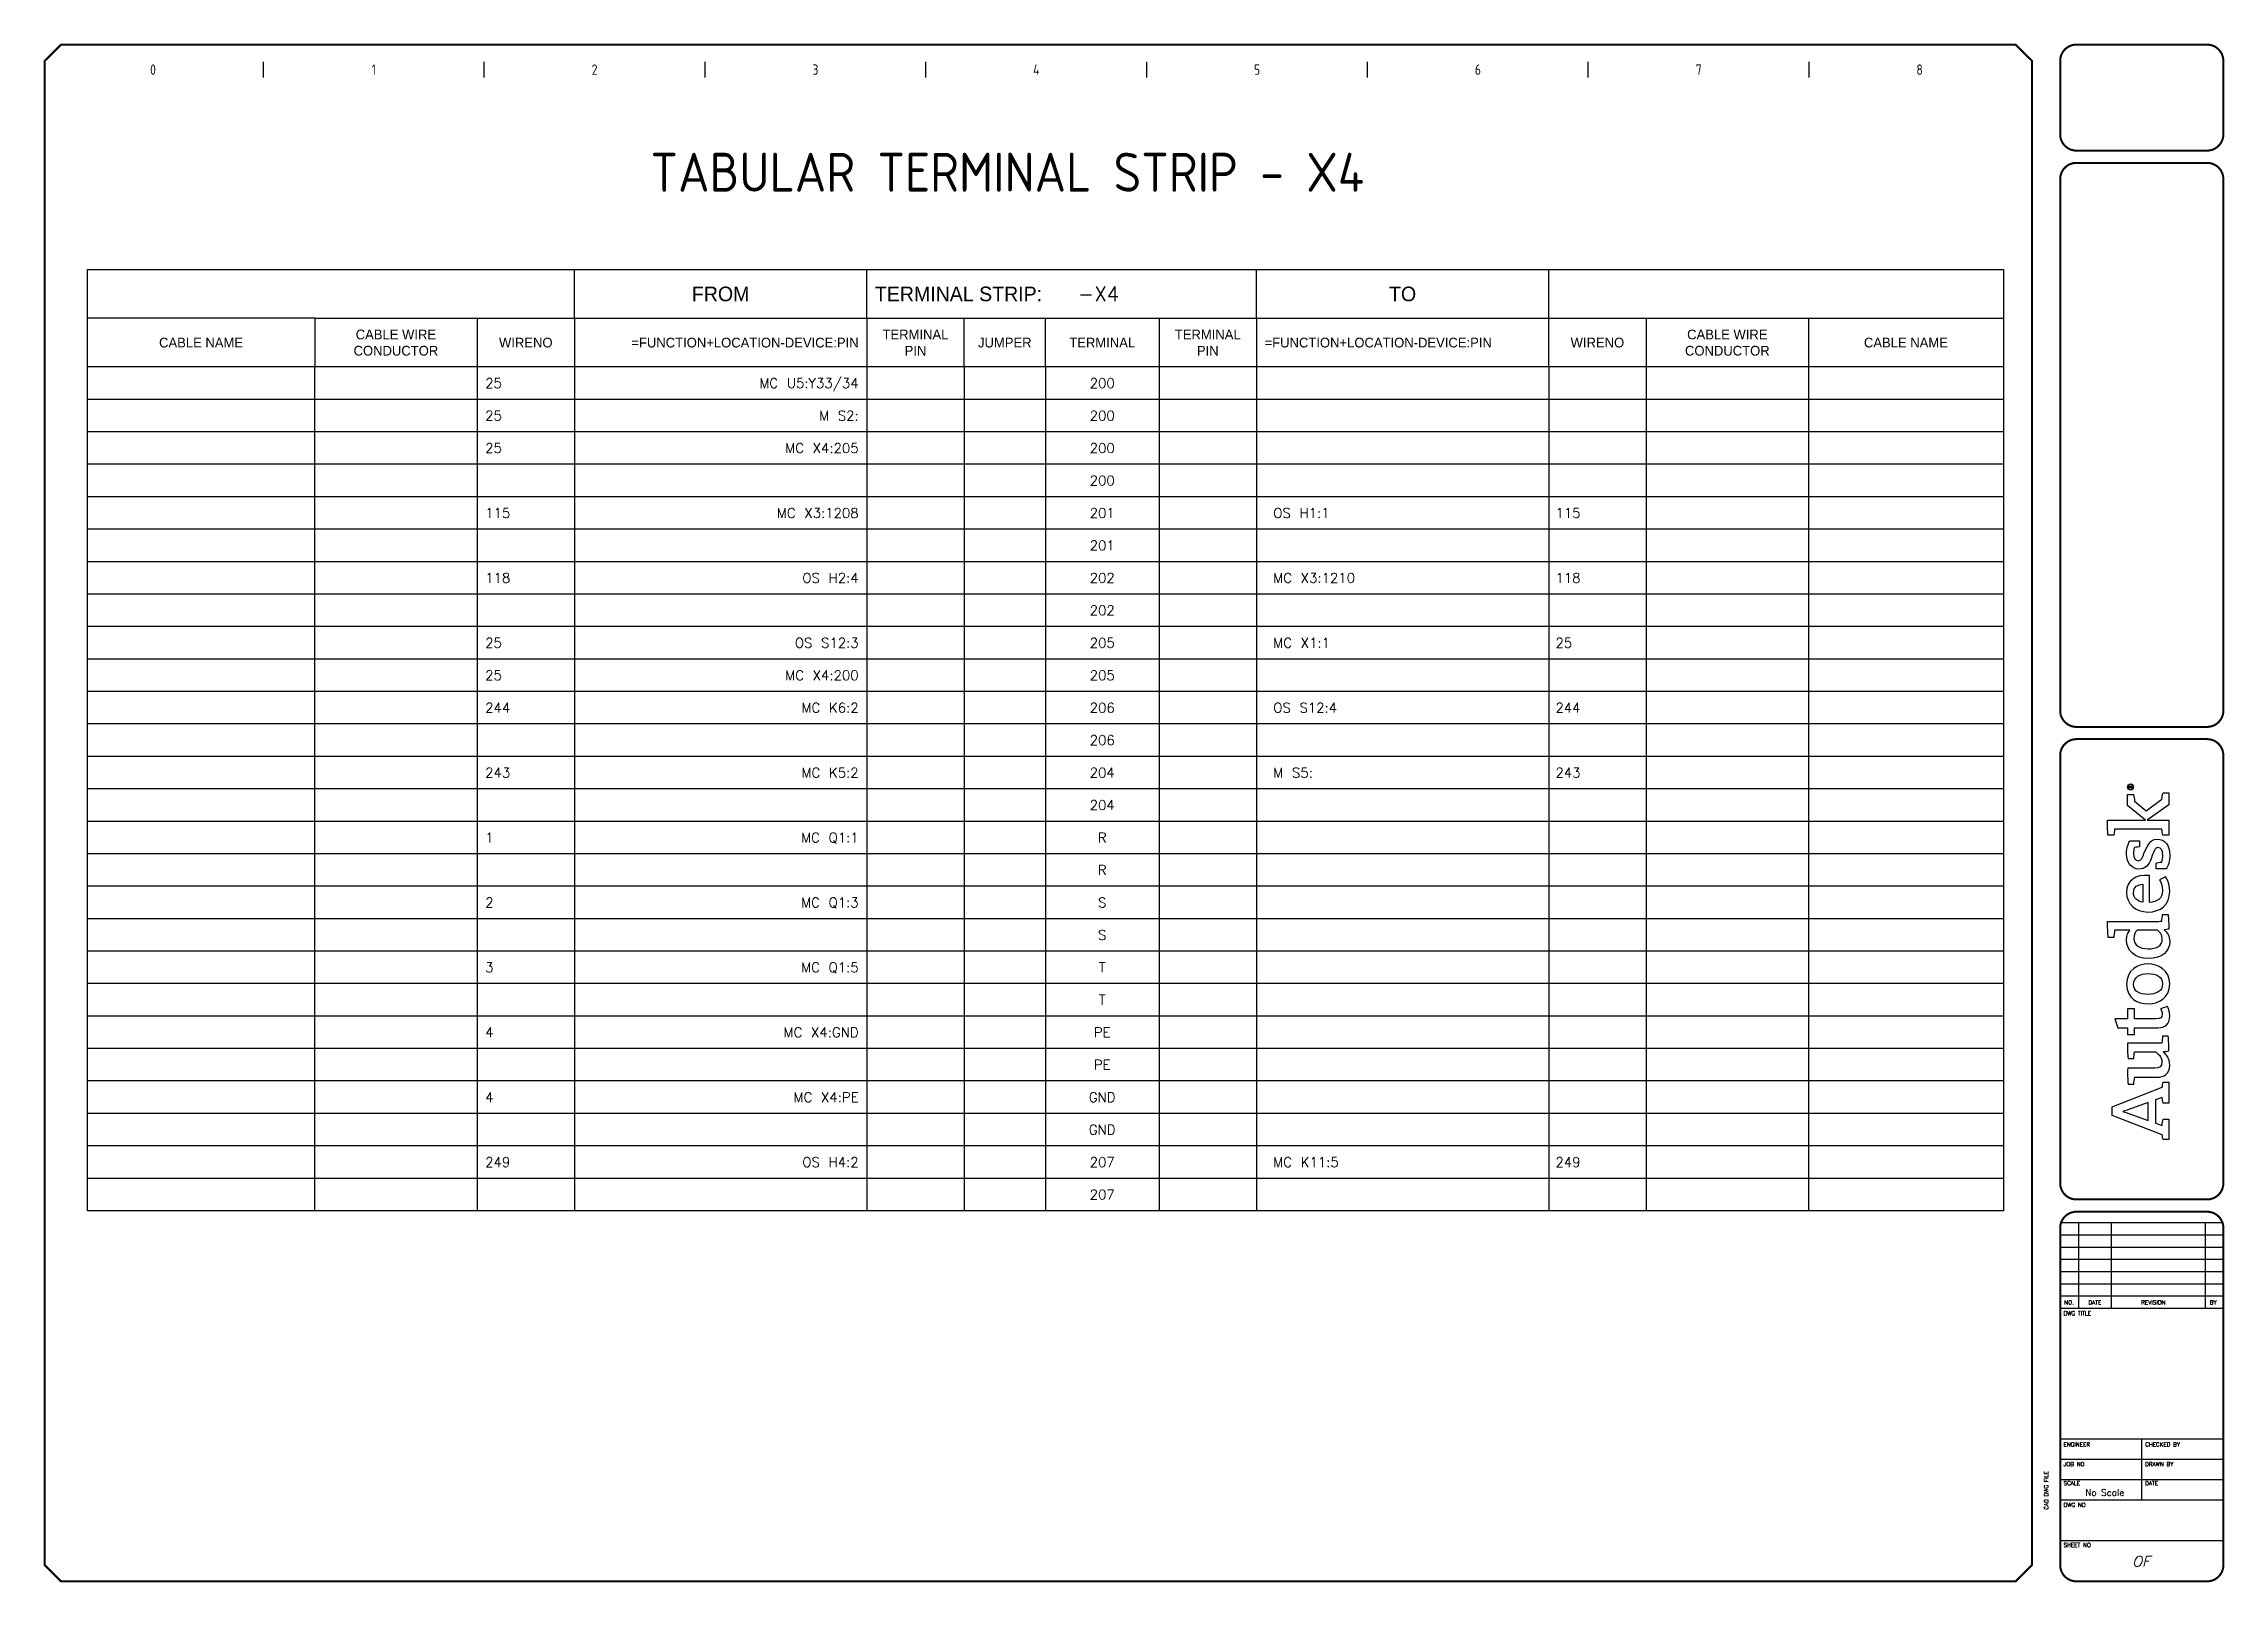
# Model space of a CAD drawing. Header units: inches. Extents: x 0 to 840, y 0 to 593.
import ezdxf
from ezdxf.enums import TextEntityAlignment as Align

# ---------------------------------------------------------------- set-up
doc = ezdxf.new("R2010")
doc.units = ezdxf.units.IN
doc.header["$MEASUREMENT"] = 0
for name, color, linetype in [('LAYER_1', 160, 'Continuous'), ('MISC', 7, 'Continuous'), ('PMISC', 7, 'Continuous'), ('PTERM', 4, 'Continuous'), ('PWIRE', 84, 'Continuous'), ('SYMS', 7, 'Continuous'), ('TITLE', 7, 'Continuous')]:
    doc.layers.add(name, color=color, linetype=linetype)
doc.styles.add('ITALIC', font='ITALIC')
doc.styles.add('SIMPLEX', font='simplex')
doc.styles.add('WD', font='txt.shx')
doc.styles.add('WD_IEC', font='isocp2.shx', dxfattribs={"width": 0.9, "height": 4})

# ---------------------------------------------------------------- blocks, each defined once
blk = doc.blocks.new('AI9-BLK2')
at = {"layer": 'LAYER_1', "color": 7}
blk.add_circle((0, 0), 2.03, dxfattribs=at)
blk.add_open_spline([(1.7, 0), (1.7, -1), (1, -1.8), (0, -1.8), (-1, -1.8), (-1.7, -1), (-1.7, 0), (-1.7, 1), (-1, 1.8), (0, 1.8), (1, 1.8), (1.7, 1), (1.7, 0)], degree=3, knots=[0, 0, 0, 0, 1, 1, 1, 2, 2, 2, 3, 3, 3, 4, 4, 4, 4], dxfattribs=at)
blk = doc.blocks.new('AI9-BLK1')
at = {"layer": 'LAYER_1', "color": 7}
for points, knots in [([(0.7, -1.1), (0.7, -1.1), (0.2, -0.4), (0.2, -0.4), (0.1, -0.2), (0, -0.2), (-0.1, -0.1), (0.3, 0), (0.5, 0.2), (0.5, 0.5), (0.5, 0.8), (0.3, 1.1), (-0.2, 1.1), (-0.2, 1.1), (-0.8, 1.1), (-0.8, 1.1), (-0.8, 1.1), (-0.8, -1.1), (-0.8, -1.1), (-0.8, -1.1), (-0.5, -1.1), (-0.5, -1.1), (-0.5, -1.1), (-0.5, -0.1), (-0.5, -0.1), (-0.4, -0.1), (-0.3, -0.2), (-0.2, -0.3), (-0.2, -0.3), (0.3, -1.1), (0.3, -1.1), (0.3, -1.1), (0.7, -1.1), (0.7, -1.1)], [0, 0, 0, 0, 1, 1, 1, 2, 2, 2, 3, 3, 3, 4, 4, 4, 5, 5, 5, 6, 6, 6, 7, 7, 7, 8, 8, 8, 9, 9, 9, 10, 10, 10, 11, 11, 11, 11]), ([(0.2, 0.5), (0.2, 0.2), (-0.1, 0.1), (-0.3, 0.1), (-0.3, 0.1), (-0.5, 0.1), (-0.5, 0.1), (-0.5, 0.1), (-0.5, 0.8), (-0.5, 0.8), (-0.5, 0.8), (-0.2, 0.8), (-0.2, 0.8), (0.1, 0.8), (0.2, 0.7), (0.2, 0.5)], [0, 0, 0, 0, 1, 1, 1, 2, 2, 2, 3, 3, 3, 4, 4, 4, 5, 5, 5, 5])]:
    blk.add_open_spline(points, degree=3, knots=knots, dxfattribs=at)
blk = doc.blocks.new('LOGO')
for points, knots in [([(35.2, 4.3), (35.2, 4.3), (22.1, 38.1), (22.1, 38.1), (22.1, 38.1), (16.1, 38.1), (16.1, 38.1), (16.1, 38.1), (3.2, 4.3), (3.2, 4.3), (2.2, 4.2), (0.9, 4), (0, 3.7), (0, 3.7), (0, 0), (0, 0), (0, 0), (13.7, 0), (13.7, 0), (13.7, 0), (13.7, 3.7), (13.7, 3.7), (12.4, 4), (10.9, 4.3), (9.5, 4.4), (9.5, 4.4), (11.1, 8.8), (11.1, 8.8), (11.1, 8.8), (26.8, 8.8), (26.8, 8.8), (26.8, 8.8), (28.4, 4.3), (28.4, 4.3), (27, 4.2), (25.8, 4), (24.5, 3.7), (24.5, 3.7), (24.5, 0), (24.5, 0), (24.5, 0), (38.7, 0), (38.7, 0), (38.7, 0), (38.7, 3.7), (38.7, 3.7), (37.9, 3.9), (36, 4.3), (35.2, 4.3)], [0, 0, 0, 0, 1, 1, 1, 2, 2, 2, 3, 3, 3, 4, 4, 4, 5, 5, 5, 6, 6, 6, 7, 7, 7, 8, 8, 8, 9, 9, 9, 10, 10, 10, 11, 11, 11, 12, 12, 12, 13, 13, 13, 14, 14, 14, 15, 15, 15, 16, 16, 16, 16]), ([(12.8, 13.8), (12.8, 13.8), (16.6, 24.3), (16.6, 24.3), (17.8, 27.5), (18.2, 28.8), (18.8, 30.9), (18.8, 30.9), (18.9, 30.9), (18.9, 30.9), (19.6, 28.9), (20, 27.5), (21.1, 24.3), (21.1, 24.3), (24.9, 13.8), (24.9, 13.8), (24.9, 13.8), (12.8, 13.8), (12.8, 13.8)], [0, 0, 0, 0, 1, 1, 1, 2, 2, 2, 3, 3, 3, 4, 4, 4, 5, 5, 5, 6, 6, 6, 6]), ([(70.8, 23.1), (70.8, 23.1), (70.8, 27.7), (70.8, 27.7), (70.8, 27.7), (75.3, 27.7), (75.3, 27.7), (75.3, 27.7), (75.3, 34.3), (75.3, 34.3), (75.3, 34.3), (81.3, 36.2), (81.3, 36.2), (81.3, 36.2), (81.3, 27.7), (81.3, 27.7), (81.3, 27.7), (88, 27.7), (88, 27.7), (88, 27.7), (88, 23.1), (88, 23.1), (88, 23.1), (81.3, 23.1), (81.3, 23.1), (81.3, 23.1), (81.3, 8.4), (81.3, 8.4), (81.3, 5.6), (82.1, 4.3), (84.3, 4.3), (86, 4.3), (87.5, 5.1), (88, 5.5), (88, 5.5), (89.7, 0.9), (89.7, 0.9), (88.7, 0.3), (86.5, -0.7), (83.2, -0.7), (77.6, -0.7), (75.3, 2.4), (75.3, 7.4), (75.3, 7.4), (75.3, 23.1), (75.3, 23.1), (75.3, 23.1), (70.8, 23.1), (70.8, 23.1)], [0, 0, 0, 0, 1, 1, 1, 2, 2, 2, 3, 3, 3, 4, 4, 4, 5, 5, 5, 6, 6, 6, 7, 7, 7, 8, 8, 8, 9, 9, 9, 10, 10, 10, 11, 11, 11, 12, 12, 12, 13, 13, 13, 14, 14, 14, 15, 15, 15, 16, 16, 16, 16]), ([(147.1, 4.7), (147.1, 5.4), (147, 6.1), (147, 6.9), (147, 6.9), (147, 41.1), (147, 41.1), (143.4, 41.2), (139.3, 41), (136.1, 40.7), (136.1, 40.7), (136.1, 37), (136.1, 37), (137.7, 36.8), (139.6, 36.6), (141, 36.4), (141, 36.4), (141, 36.4), (141, 36.4), (141, 36.4), (141, 26.2), (141, 26.2), (140, 27.1), (138, 28.4), (134.3, 28.4), (127.3, 28.4), (122, 22.6), (122, 13.8), (122, 4.5), (126.6, -0.7), (133.4, -0.7), (137.1, -0.7), (139.6, 1.1), (141.3, 3.1), (141.3, 2.1), (141.6, 0.6), (141.8, 0), (145.2, -0.2), (148.7, 0.1), (151.7, 0.4), (151.7, 0.4), (151.7, 4.1), (151.7, 4.1), (150.2, 4.2), (148.4, 4.5), (147.1, 4.7)], [0, 0, 0, 0, 1, 1, 1, 2, 2, 2, 3, 3, 3, 4, 4, 4, 5, 5, 5, 6, 6, 6, 7, 7, 7, 8, 8, 8, 9, 9, 9, 10, 10, 10, 11, 11, 11, 12, 12, 12, 13, 13, 13, 14, 14, 14, 15, 15, 15, 15]), ([(229.4, 4.6), (229.4, 4.6), (221.5, 15.2), (221.5, 15.2), (221.5, 15.2), (228, 23), (228, 23), (229.4, 23.1), (231.3, 23.3), (232.4, 23.6), (232.4, 23.6), (232.4, 27.7), (232.4, 27.7), (232.4, 27.7), (225, 27.7), (225, 27.7), (225, 27.7), (215.2, 15.6), (215.2, 15.6), (215.2, 15.6), (215.2, 41.2), (215.2, 41.2), (211.8, 41.3), (208.2, 41.2), (205.1, 40.9), (205.1, 40.9), (205.1, 36.9), (205.1, 36.9), (206.5, 36.8), (208, 36.6), (209.1, 36.5), (209.1, 36.5), (209.1, 4.5), (209.1, 4.5), (207.8, 4.4), (206.3, 4.2), (205.1, 4), (205.1, 4), (205.1, 0), (205.1, 0), (205.1, 0), (215.2, 0), (215.2, 0), (215.2, 0), (215.2, 14.5), (215.2, 14.5), (215.2, 14.5), (225.6, 0), (225.6, 0), (225.6, 0), (233.7, 0), (233.7, 0), (233.7, 0), (233.7, 3.8), (233.7, 3.8), (232.2, 4.2), (230.6, 4.4), (229.4, 4.6)], [0, 0, 0, 0, 1, 1, 1, 2, 2, 2, 3, 3, 3, 4, 4, 4, 5, 5, 5, 6, 6, 6, 7, 7, 7, 8, 8, 8, 9, 9, 9, 10, 10, 10, 11, 11, 11, 12, 12, 12, 13, 13, 13, 14, 14, 14, 15, 15, 15, 16, 16, 16, 17, 17, 17, 18, 18, 18, 19, 19, 19, 19]), ([(59.7, -0.1), (59.5, 0.6), (59.2, 2.6), (59.1, 3.8), (57.8, 2), (54.9, -0.7), (50.2, -0.7), (44.2, -0.7), (42, 3.1), (42, 8.1), (42, 8.1), (42, 22.9), (42, 22.9), (40.6, 23.2), (38.8, 23.4), (37.3, 23.5), (37.3, 23.5), (37.3, 27.3), (37.3, 27.3), (40.3, 27.6), (44.4, 27.8), (48, 27.6), (48, 27.6), (48, 9.3), (48, 9.3), (48, 6.2), (49.1, 4.5), (52.3, 4.5), (55.8, 4.5), (58.4, 7.9), (59, 8.6), (59, 8.6), (59, 23), (59, 23), (57.8, 23.2), (56, 23.4), (54.6, 23.5), (54.6, 23.5), (54.6, 27.3), (54.6, 27.3), (57.6, 27.7), (61.5, 27.8), (65, 27.7), (65, 27.7), (65, 4.6), (65, 4.6), (66.3, 4.4), (68.1, 4.2), (69.6, 4.1), (69.6, 4.1), (69.6, 0.3), (69.6, 0.3), (66.7, 0), (63, -0.2), (59.7, -0.1)], [0, 0, 0, 0, 1, 1, 1, 2, 2, 2, 3, 3, 3, 4, 4, 4, 5, 5, 5, 6, 6, 6, 7, 7, 7, 8, 8, 8, 9, 9, 9, 10, 10, 10, 11, 11, 11, 12, 12, 12, 13, 13, 13, 14, 14, 14, 15, 15, 15, 16, 16, 16, 17, 17, 17, 18, 18, 18, 18]), ([(104.8, -0.7), (95.2, -0.7), (91.4, 7), (91.4, 13.8), (91.4, 20.6), (95.1, 28.4), (104.6, 28.4), (114.1, 28.4), (118.3, 20.8), (118.3, 14), (118.3, 7.2), (114.2, -0.7), (104.8, -0.7)], [0, 0, 0, 0, 1, 1, 1, 2, 2, 2, 3, 3, 3, 4, 4, 4, 4]), ([(104.5, 23.6), (99.6, 23.6), (97.8, 19.5), (97.8, 14), (97.8, 8.5), (99.9, 4.1), (104.8, 4.1), (109.8, 4.1), (111.8, 8.2), (111.8, 13.8), (111.8, 19.3), (109.5, 23.6), (104.5, 23.6)], [0, 0, 0, 0, 1, 1, 1, 2, 2, 2, 3, 3, 3, 4, 4, 4, 4]), ([(141, 7.6), (140.3, 6.7), (138.2, 4.3), (135, 4.3), (130.5, 4.3), (128.5, 8.1), (128.5, 13.8), (128.5, 19.6), (130.9, 23.5), (135.4, 23.5), (138.3, 23.5), (139.9, 22.3), (141, 21.3), (141, 21.3), (141, 7.6), (141, 7.6)], [0, 0, 0, 0, 1, 1, 1, 2, 2, 2, 3, 3, 3, 4, 4, 4, 5, 5, 5, 5]), ([(167.6, 4.1), (171.4, 4.1), (173.8, 5.5), (175, 6.2), (175, 6.2), (177.1, 2.1), (177.1, 2.1), (175.5, 1.1), (172.6, -0.7), (167.2, -0.7), (158.2, -0.7), (153.3, 5.5), (153.3, 14), (153.3, 22.5), (158.9, 28.4), (166.4, 28.4), (174.6, 28.4), (178.7, 22.5), (177.9, 12.9), (177.9, 12.9), (159.8, 12.9), (159.8, 12.9), (160, 7.9), (162.3, 4.1), (167.6, 4.1)], [0, 0, 0, 0, 1, 1, 1, 2, 2, 2, 3, 3, 3, 4, 4, 4, 5, 5, 5, 6, 6, 6, 7, 7, 7, 8, 8, 8, 8]), ([(172, 17.3), (171.9, 20.8), (170.4, 23.7), (166.3, 23.7), (162.6, 23.7), (160.6, 21.2), (159.9, 17.3), (159.9, 17.3), (172, 17.3), (172, 17.3)], [0, 0, 0, 0, 1, 1, 1, 2, 2, 2, 3, 3, 3, 3]), ([(193.3, 16.4), (190.2, 17.6), (187.8, 18.3), (187.8, 20.5), (187.8, 22.6), (189.9, 23.7), (192.6, 23.7), (194.1, 23.7), (195.6, 23.5), (196.8, 23.1), (196.9, 21.9), (197.1, 20.1), (197.3, 19.6), (197.3, 19.6), (201.3, 19.6), (201.3, 19.6), (201.3, 19.6), (201.3, 26.1), (201.3, 26.1), (200.2, 26.8), (197.1, 28.4), (192.4, 28.4), (186.5, 28.4), (182.2, 25), (182.2, 20.1), (182.2, 15.7), (184.9, 13.4), (189.1, 11.9), (193.4, 10.4), (196.7, 9.3), (196.7, 7.2), (196.7, 5.1), (195, 3.9), (191.4, 3.9), (189.9, 3.9), (188.1, 4.1), (187, 4.6), (186.9, 5.9), (186.6, 7.8), (186.3, 8.4), (186.3, 8.4), (182.3, 8.4), (182.3, 8.4), (182.3, 8.4), (182.3, 1.6), (182.3, 1.6), (182.3, 1.6), (182.3, 1.6), (182.3, 1.6), (184.1, 0.5), (187.5, -0.8), (191.8, -0.8), (198.3, -0.8), (202.4, 2.6), (202.4, 7.8), (202.4, 12.5), (197.8, 14.6), (193.3, 16.4)], [0, 0, 0, 0, 1, 1, 1, 2, 2, 2, 3, 3, 3, 4, 4, 4, 5, 5, 5, 6, 6, 6, 7, 7, 7, 8, 8, 8, 9, 9, 9, 10, 10, 10, 11, 11, 11, 12, 12, 12, 13, 13, 13, 14, 14, 14, 15, 15, 15, 16, 16, 16, 17, 17, 17, 18, 18, 18, 19, 19, 19, 19])]:
    blk.add_open_spline(points, degree=3, knots=knots)
for name, p in [('AI9-BLK2', (237.6, 25.7)), ('AI9-BLK1', (237.8, 25.7))]:
    blk.add_blockref(name, p)
blk = doc.blocks.new('acade_title')
at = {"layer": 'SYMS'}
for p, q in [((85, 580), (85, 586)), ((170, 580), (170, 586)), ((255, 580), (255, 586)), ((340, 580), (340, 586)), ((425, 580), (425, 586)), ((510, 580), (510, 586)), ((595, 580), (595, 586)), ((680, 580), (680, 586))]:
    blk.add_line(p, q, dxfattribs=at)
at = {"layer": 'TITLE'}
for p, q in [((765.79, 586.36), (765.79, 551.29)), ((776.63, 138.97), (839.44, 138.97)), ((783.7, 138.97), (783.7, 106)), ((796.26, 138.97), (796.26, 106)), ((832.38, 138.97), (832.38, 106)), ((776.63, 134.26), (839.44, 134.26)), ((776.63, 129.55), (839.44, 129.55)), ((776.63, 124.84), (839.44, 124.84)), ((776.63, 120.13), (839.44, 120.13)), ((776.63, 115.42), (839.44, 115.42)), ((776.63, 110.71), (839.44, 110.71)), ((776.63, 106), (839.44, 106)), ((765.79, 7.07), (765.79, 55.62)), ((776.63, 55.75), (839.44, 55.75)), ((808.04, 32.19), (808.04, 55.75)), ((776.63, 47.89), (839.44, 47.89)), ((776.63, 40.04), (839.44, 40.04)), ((776.63, 32.19), (839.44, 32.19)), ((776.63, 16.49), (839.44, 16.49))]:
    blk.add_line(p, q, dxfattribs=at)
at = {"layer": 'TITLE', "const_width": 0.784}
blk.add_lwpolyline([(765.79, 7.07), (765.79, 586.36), (759.5, 592.64), (7.07, 592.64), (0.79, 586.36), (0.79, 7.07), (7.07, 0.79), (759.5, 0.79)], close=True, dxfattribs=at)
for points in [[(782.91, 592.64, 0.414214), (776.63, 586.36, 0.414214)], [(839.44, 586.36, 0.414214), (833.16, 592.64, 0.414214)], [(776.63, 558.09, 0.414214), (782.91, 551.81, 0.414214)], [(833.16, 551.81, 0.414214), (839.44, 558.09, 0.414214)], [(782.91, 547.1, 0.414214), (776.63, 540.82, 0.414214)], [(839.44, 540.82, 0.414214), (833.16, 547.1, 0.414214)], [(776.63, 336.15, 0.414214), (782.91, 329.87, 0.414214)], [(833.16, 329.87, 0.414214), (839.44, 336.15, 0.414214)], [(782.91, 325.16, 0.414214), (776.63, 318.88, 0.414214)], [(839.44, 318.88, 0.414214), (833.16, 325.16, 0.414214)], [(776.63, 154.15, 0.414214), (782.91, 147.87, 0.414214)], [(833.16, 147.87, 0.414214), (839.44, 154.15, 0.414214)], [(782.91, 143.16, 0.414214), (776.63, 136.88, 0.414214)], [(839.44, 136.88, 0.414214), (833.16, 143.16, 0.414214)], [(776.63, 7.07, 0.414214), (782.91, 0.79, 0.414214)], [(833.16, 0.79, 0.414214), (839.44, 7.07, 0.414214)]]:
    blk.add_lwpolyline(points, format="xyb", dxfattribs=at)
for points in [[(833.16, 592.64), (782.91, 592.64)], [(776.63, 586.36), (776.63, 558.09)], [(839.44, 586.36), (839.44, 558.09)], [(833.16, 551.81), (782.91, 551.81)], [(833.16, 547.1), (782.91, 547.1)], [(776.63, 540.82), (776.63, 336.15)], [(839.44, 540.82), (839.44, 336.15)], [(782.91, 329.87), (833.16, 329.87)], [(782.91, 325.16), (833.16, 325.16)], [(782.91, 147.87), (833.16, 147.87)], [(782.91, 143.16), (833.16, 143.16)], [(776.63, 136.88), (776.63, 7.07)], [(839.44, 136.88), (839.44, 7.07)], [(782.91, 0.79), (833.16, 0.79)]]:
    blk.add_lwpolyline(points, dxfattribs=at)
at = {"layer": 'TITLE', "color": 7, "const_width": 0.784}
for points in [[(776.63, 318.88), (776.63, 154.15)], [(839.44, 318.88), (839.44, 154.15)]]:
    blk.add_lwpolyline(points, dxfattribs=at)
at = {"xscale": 0.571500000000015, "yscale": 0.571500000000015, "zscale": 0.571500000000015, "rotation": 90}
blk.add_blockref('LOGO', (818.39, 170.97), dxfattribs=at)
at = {"layer": 'SYMS', "style": 'WD_IEC', "width": 0.9}
for s, p in [('0', (42.5, 581)), ('1', (127.5, 581)), ('2', (212.5, 581)), ('3', (297.5, 581)), ('4', (382.5, 581)), ('5', (467.5, 581)), ('6', (552.5, 581)), ('7', (637.5, 581)), ('8', (722.5, 581))]:
    blk.add_text(s, height=4, dxfattribs=at).set_placement(p, align=Align.CENTER)
at = {"layer": 'TITLE', "color": 1, "style": 'SIMPLEX'}
for s, p in [('DWG TITLE', (777.94, 103.25)), ('ENGINEER', (777.94, 52.74)), ('CHECKED BY', (809.35, 52.74)), ('JOB NO', (777.94, 45.15)), ('DRAWN BY', (809.35, 45.15)), ('SCALE', (777.94, 37.82)), ('DATE', (809.35, 37.82)), ('DWG NO', (777.94, 29.44)), ('SHEET NO', (777.94, 14))]:
    blk.add_text(s, height=1.57, dxfattribs=at).set_placement(p)
at = {"layer": 'TITLE', "color": 1}
for s, height, style, p in [('NO.', 1.57, 'SIMPLEX', (780.03, 108.22)), ('DATE', 1.57, 'SIMPLEX', (789.98, 108.22)), ('REVISION', 1.57, 'SIMPLEX', (812.49, 108.22)), ('BY', 1.57, 'SIMPLEX', (835.52, 108.22)), ('OF', 4, 'ITALIC', (807.77, 8.51))]:
    blk.add_text(s, height=height, dxfattribs=dict(at, style=style)).set_placement(p, align=Align.MIDDLE)
at = {"layer": 'TITLE', "color": 1, "style": 'SIMPLEX'}
blk.add_text('CAD DWG FILE', height=1.5703, rotation=90, dxfattribs=at).set_placement((772.05, 28.4))
at = {"layer": 'TITLE', "color": 1, "style": 'ITALIC'}
for tag, height, p in [('TITLE#1', 3, (806.47, 85.58)), ('TITLE#2', 3, (806.47, 80.5)), ('TITLE#3', 3, (806.47, 75.41)), ('TITLE#4', 3, (806.47, 70.33)), ('DWG#', 4, (806.47, 20.76))]:
    blk.add_attdef(tag, text='', height=height, dxfattribs=at).set_placement(p, align=Align.CENTER)
at = {"layer": 'TITLE', "color": 1, "style": 'SIMPLEX'}
blk.add_attdef('CAD#', (772.63, 49.19), '', height=2.5, rotation=90, dxfattribs=at)
at = {"layer": 'TITLE', "color": 1}
for tag, p, height, style in [('ENGINEER', (783.37, 49.19), 2.5, 'ITALIC'), ('CHKDBY', (813.2, 49.2), 2.5, 'ITALIC'), ('JOB#', (789.06, 41.3), 2.5, 'SIMPLEX'), ('DRAWNBY', (814.95, 41.3), 2.5, 'ITALIC'), ('SCALE', (786.29, 33.76), 2.5, 'SIMPLEX'), ('DATE', (812.8, 33.76), 2.5, 'SIMPLEX'), ('SHTS', (815.9, 6.29), 4, 'ITALIC')]:
    blk.add_attdef(tag, p, '', height=height, dxfattribs=dict(at, style=style))
at = {"layer": 'TITLE', "color": 1, "style": 'ITALIC'}
blk.add_attdef('SH#', text='', height=4, dxfattribs=at).set_placement((799.54, 6.29), align=Align.RIGHT)
at = {"layer": 'TITLE', "color": 7, "flags": 9}
blk.add_attdef('WD_TB', (782.91, 0.79), '', height=3.14, dxfattribs=at)
blk = doc.blocks.new('TERMLAY_HEADER')
for p, q in [((-14.75, -1.5), (-14.75, 0)), ((-14.75, 0), (14.75, 0)), ((-7.25, -0.75), (-7.25, 0)), ((-2.75, -0.75), (-2.75, 0)), ((3.25, -0.75), (3.25, 0)), ((7.75, -1.5), (7.75, 0)), ((14.75, 0), (14.75, -1.5)), ((-11.25, -0.75), (-14.75, -0.75)), ((-11.25, -0.75), (-8.75, -0.75)), ((-11.25, -0.75), (-11.25, -1.5)), ((-8.75, -0.75), (-7.25, -0.75)), ((-8.75, -0.75), (-8.75, -1.5)), ((-7.25, -0.75), (-2.75, -0.75)), ((-7.25, -0.75), (-7.25, -1.5)), ((-2.75, -0.75), (-1.25, -0.75)), ((-2.75, -0.75), (-2.75, -1.5)), ((-1.25, -0.75), (0, -0.75)), ((-1.25, -1.5), (-1.25, -0.75)), ((0, -0.75), (1.75, -0.75)), ((0, -1.5), (0, -0.75)), ((1.75, -0.75), (3.25, -0.75)), ((1.75, -0.75), (1.75, -1.5)), ((3.25, -0.75), (7.75, -0.75)), ((3.25, -0.75), (3.25, -1.5)), ((7.75, -0.75), (9.25, -0.75)), ((9.25, -0.75), (11.75, -0.75)), ((9.25, -0.75), (9.25, -1.5)), ((11.75, -0.75), (14.75, -0.75)), ((11.75, -0.75), (11.75, -1.5)), ((14.75, -1.5), (-14.75, -1.5))]:
    blk.add_line(p, q)
for s, height, p in [('FROM', 0.225, (-5, -0.375)), ('TO', 0.225, (5.5, -0.375)), ('CABLE WIRE', 0.15, (-10, -1)), ('TERMINAL', 0.15, (-2, -1)), ('TERMINAL', 0.15, (2.5, -1)), ('CABLE WIRE', 0.15, (10.5, -1)), ('CABLE NAME', 0.15, (-13, -1.125)), ('CONDUCTOR', 0.15, (-10, -1.25)), ('WIRENO', 0.15, (-8, -1.125)), ('PIN', 0.15, (-2, -1.25)), ('JUMPER', 0.15, (-0.625, -1.125)), ('TERMINAL', 0.15, (0.875, -1.125)), ('PIN', 0.15, (2.5, -1.25)), ('WIRENO', 0.15, (8.5, -1.125)), ('CONDUCTOR', 0.15, (10.5, -1.25)), ('CABLE NAME', 0.15, (13.25, -1.125))]:
    blk.add_text(s, height=height).set_placement(p, align=Align.MIDDLE_CENTER)
for s, height, p in [('TERMINAL STRIP:', 0.225, (-2.625, -0.375)), ('=FUNCTION+LOCATION-DEVICE:PIN', 0.15, (3.375, -1.125))]:
    blk.add_text(s, height=height).set_placement(p, align=Align.MIDDLE_LEFT)
blk.add_text('=FUNCTION+LOCATION-DEVICE:PIN', height=0.15).set_placement((-2.875, -1.125), align=Align.MIDDLE_RIGHT)
at = {"color": 4, "style": 'WD'}
blk.add_attdef('TAB_STRIP', text='', height=0.225, dxfattribs=at).set_placement((0.5, -0.375), align=Align.MIDDLE_LEFT)
blk = doc.blocks.new('TERMLAY_ROW.DWG')
for p, q in [((-14.75, -0.5), (-14.75, 0)), ((-11.25, -0.5), (-11.25, 0)), ((-8.75, 0), (-8.75, -0.5)), ((-7.25, 0), (-7.25, -0.5)), ((-2.75, 0), (-2.75, -0.5)), ((-1.25, 0), (-1.25, -0.5)), ((0, 0), (0, -0.5)), ((1.75, 0), (1.75, -0.5)), ((3.25, 0), (3.25, -0.5)), ((7.75, 0), (7.75, -0.5)), ((9.25, 0), (9.25, -0.5)), ((11.75, 0), (11.75, -0.5)), ((14.75, 0), (14.75, -0.5)), ((14.75, -0.5), (-14.75, -0.5))]:
    blk.add_line(p, q)
at = {"color": 3, "style": 'WD'}
for tag, p in [('CABLENAMEL', (-14.5, -0.25)), ('CABLEWCL', (-11.125, -0.25)), ('WIREL', (-8.625, -0.25)), ('DESTINATIONR', (3.375, -0.25)), ('WIRER', (7.854, -0.25)), ('CABLEWCR', (9.36, -0.25)), ('CABLENAMER', (11.864, -0.25))]:
    blk.add_attdef(tag, text='', height=0.15, dxfattribs=at).set_placement(p, align=Align.MIDDLE_LEFT)
blk.add_attdef('DESTINATIONL', text='', height=0.15, dxfattribs=at).set_placement((-2.875, -0.25), align=Align.MIDDLE_RIGHT)
at = {"color": 4, "style": 'WD'}
for tag, p in [('TERMPINL', (-2, -0.25)), ('JUMPER', (-0.625, -0.25)), ('WIRENO', (0.875, -0.25)), ('TERM', (0.875, -0.25)), ('TERMPINR', (2.5, -0.25))]:
    blk.add_attdef(tag, text='', height=0.15, dxfattribs=at).set_placement(p, align=Align.MIDDLE_CENTER)
at = {"color": 4, "style": 'WD', "flags": 1}
for tag, p in [('P_TAGSTRIP', (1.692, -0.328)), ('LOC', (1.675, -0.207)), ('INST', (1.708, -0.094))]:
    blk.add_attdef(tag, text='', height=0.0625, dxfattribs=at).set_placement(p, align=Align.MIDDLE_RIGHT)
for tag, p in [('WDBLKNAM', (0.006, -0.392)), ('FP', (0.645, -0.437)), ('FPT', (0.796, -0.431))]:
    blk.add_attdef(tag, text='', height=0.0625, dxfattribs=at).set_placement(p, align=Align.MIDDLE_LEFT)

msp = doc.modelspace()

# ---------------------------------------------------------------- block references
ref = msp.add_blockref('acade_title', (0, 0))
ref.add_attrib('SCALE', 'No Scale', (786.29, 33.76), dxfattribs={"layer": 'MISC', "color": 1, "height": 2.5, "style": 'SIMPLEX'})
ref = msp.add_blockref('TERMLAY_HEADER', (386, 506), dxfattribs=dict(xscale=25, yscale=25, zscale=25))
ref.add_attrib('TAB_STRIP', '-X4', dxfattribs={"layer": 'PMISC', "color": 4, "height": 5.625, "style": 'WD'}).set_placement((398.5, 496.62), align=Align.MIDDLE_LEFT)
ref = msp.add_blockref('TERMLAY_ROW.DWG', (386, 468.5), dxfattribs=dict(xscale=25, yscale=25, zscale=25))
ref.add_attrib('TERM', '200', dxfattribs={"layer": 'PTERM', "color": 4, "height": 3.75, "style": 'WD'}).set_placement((407.88, 462.25), align=Align.MIDDLE_CENTER)
ref.add_attrib('WIREL', '25', dxfattribs={"layer": 'PWIRE', "color": 3, "height": 3.75, "style": 'WD'}).set_placement((170.38, 462.25), align=Align.MIDDLE_LEFT)
ref.add_attrib('DESTINATIONL', ' MC U5:Y33/34', dxfattribs={"layer": 'PMISC', "color": 3, "height": 3.75, "style": 'WD'}).set_placement((314.12, 462.25), align=Align.MIDDLE_RIGHT)
ref = msp.add_blockref('TERMLAY_ROW.DWG', (386, 456), dxfattribs=dict(xscale=25, yscale=25, zscale=25))
ref.add_attrib('TERM', '200', dxfattribs={"layer": 'PTERM', "color": 4, "height": 3.75, "style": 'WD'}).set_placement((407.88, 449.75), align=Align.MIDDLE_CENTER)
ref.add_attrib('WIREL', '25', dxfattribs={"layer": 'PWIRE', "color": 3, "height": 3.75, "style": 'WD'}).set_placement((170.38, 449.75), align=Align.MIDDLE_LEFT)
ref.add_attrib('DESTINATIONL', ' M S2:', dxfattribs={"layer": 'PMISC', "color": 3, "height": 3.75, "style": 'WD'}).set_placement((314.12, 449.75), align=Align.MIDDLE_RIGHT)
ref = msp.add_blockref('TERMLAY_ROW.DWG', (386, 443.5), dxfattribs=dict(xscale=25, yscale=25, zscale=25))
ref.add_attrib('TERM', '200', dxfattribs={"layer": 'PTERM', "color": 4, "height": 3.75, "style": 'WD'}).set_placement((407.88, 437.25), align=Align.MIDDLE_CENTER)
ref.add_attrib('WIREL', '25', dxfattribs={"layer": 'PWIRE', "color": 3, "height": 3.75, "style": 'WD'}).set_placement((170.38, 437.25), align=Align.MIDDLE_LEFT)
ref.add_attrib('DESTINATIONL', ' MC X4:205', dxfattribs={"layer": 'PMISC', "color": 3, "height": 3.75, "style": 'WD'}).set_placement((314.12, 437.25), align=Align.MIDDLE_RIGHT)
ref = msp.add_blockref('TERMLAY_ROW.DWG', (386, 431), dxfattribs=dict(xscale=25, yscale=25, zscale=25))
ref.add_attrib('TERM', '200', dxfattribs={"layer": 'PTERM', "color": 4, "height": 3.75, "style": 'WD'}).set_placement((407.88, 424.75), align=Align.MIDDLE_CENTER)
ref = msp.add_blockref('TERMLAY_ROW.DWG', (386, 418.5), dxfattribs=dict(xscale=25, yscale=25, zscale=25))
ref.add_attrib('TERM', '201', dxfattribs={"layer": 'PTERM', "color": 4, "height": 3.75, "style": 'WD'}).set_placement((407.88, 412.25), align=Align.MIDDLE_CENTER)
ref.add_attrib('WIREL', '115', dxfattribs={"layer": 'PWIRE', "color": 3, "height": 3.75, "style": 'WD'}).set_placement((170.38, 412.25), align=Align.MIDDLE_LEFT)
ref.add_attrib('DESTINATIONL', ' MC X3:1208', dxfattribs={"layer": 'PMISC', "color": 3, "height": 3.75, "style": 'WD'}).set_placement((314.12, 412.25), align=Align.MIDDLE_RIGHT)
ref.add_attrib('DESTINATIONR', ' OS H1:1', dxfattribs={"layer": 'PMISC', "color": 3, "height": 3.75, "style": 'WD'}).set_placement((470.38, 412.25), align=Align.MIDDLE_LEFT)
ref.add_attrib('WIRER', '115', dxfattribs={"layer": 'PWIRE', "color": 3, "height": 3.75, "style": 'WD'}).set_placement((582.34, 412.25), align=Align.MIDDLE_LEFT)
ref = msp.add_blockref('TERMLAY_ROW.DWG', (386, 406), dxfattribs=dict(xscale=25, yscale=25, zscale=25))
ref.add_attrib('TERM', '201', dxfattribs={"layer": 'PTERM', "color": 4, "height": 3.75, "style": 'WD'}).set_placement((407.88, 399.75), align=Align.MIDDLE_CENTER)
ref = msp.add_blockref('TERMLAY_ROW.DWG', (386, 393.5), dxfattribs=dict(xscale=25, yscale=25, zscale=25))
ref.add_attrib('TERM', '202', dxfattribs={"layer": 'PTERM', "color": 4, "height": 3.75, "style": 'WD'}).set_placement((407.88, 387.25), align=Align.MIDDLE_CENTER)
ref.add_attrib('WIREL', '118', dxfattribs={"layer": 'PWIRE', "color": 3, "height": 3.75, "style": 'WD'}).set_placement((170.38, 387.25), align=Align.MIDDLE_LEFT)
ref.add_attrib('DESTINATIONL', ' OS H2:4', dxfattribs={"layer": 'PMISC', "color": 3, "height": 3.75, "style": 'WD'}).set_placement((314.12, 387.25), align=Align.MIDDLE_RIGHT)
ref.add_attrib('DESTINATIONR', ' MC X3:1210', dxfattribs={"layer": 'PMISC', "color": 3, "height": 3.75, "style": 'WD'}).set_placement((470.38, 387.25), align=Align.MIDDLE_LEFT)
ref.add_attrib('WIRER', '118', dxfattribs={"layer": 'PWIRE', "color": 3, "height": 3.75, "style": 'WD'}).set_placement((582.34, 387.25), align=Align.MIDDLE_LEFT)
ref = msp.add_blockref('TERMLAY_ROW.DWG', (386, 381), dxfattribs=dict(xscale=25, yscale=25, zscale=25))
ref.add_attrib('TERM', '202', dxfattribs={"layer": 'PTERM', "color": 4, "height": 3.75, "style": 'WD'}).set_placement((407.88, 374.75), align=Align.MIDDLE_CENTER)
ref = msp.add_blockref('TERMLAY_ROW.DWG', (386, 368.5), dxfattribs=dict(xscale=25, yscale=25, zscale=25))
ref.add_attrib('TERM', '205', dxfattribs={"layer": 'PTERM', "color": 4, "height": 3.75, "style": 'WD'}).set_placement((407.88, 362.25), align=Align.MIDDLE_CENTER)
ref.add_attrib('WIREL', '25', dxfattribs={"layer": 'PWIRE', "color": 3, "height": 3.75, "style": 'WD'}).set_placement((170.38, 362.25), align=Align.MIDDLE_LEFT)
ref.add_attrib('DESTINATIONL', ' OS S12:3', dxfattribs={"layer": 'PMISC', "color": 3, "height": 3.75, "style": 'WD'}).set_placement((314.12, 362.25), align=Align.MIDDLE_RIGHT)
ref.add_attrib('DESTINATIONR', ' MC X1:1', dxfattribs={"layer": 'PMISC', "color": 3, "height": 3.75, "style": 'WD'}).set_placement((470.38, 362.25), align=Align.MIDDLE_LEFT)
ref.add_attrib('WIRER', '25', dxfattribs={"layer": 'PWIRE', "color": 3, "height": 3.75, "style": 'WD'}).set_placement((582.34, 362.25), align=Align.MIDDLE_LEFT)
ref = msp.add_blockref('TERMLAY_ROW.DWG', (386, 356), dxfattribs=dict(xscale=25, yscale=25, zscale=25))
ref.add_attrib('TERM', '205', dxfattribs={"layer": 'PTERM', "color": 4, "height": 3.75, "style": 'WD'}).set_placement((407.88, 349.75), align=Align.MIDDLE_CENTER)
ref.add_attrib('WIREL', '25', dxfattribs={"layer": 'PWIRE', "color": 3, "height": 3.75, "style": 'WD'}).set_placement((170.38, 349.75), align=Align.MIDDLE_LEFT)
ref.add_attrib('DESTINATIONL', ' MC X4:200', dxfattribs={"layer": 'PMISC', "color": 3, "height": 3.75, "style": 'WD'}).set_placement((314.12, 349.75), align=Align.MIDDLE_RIGHT)
ref = msp.add_blockref('TERMLAY_ROW.DWG', (386, 343.5), dxfattribs=dict(xscale=25, yscale=25, zscale=25))
ref.add_attrib('TERM', '206', dxfattribs={"layer": 'PTERM', "color": 4, "height": 3.75, "style": 'WD'}).set_placement((407.88, 337.25), align=Align.MIDDLE_CENTER)
ref.add_attrib('WIREL', '244', dxfattribs={"layer": 'PWIRE', "color": 3, "height": 3.75, "style": 'WD'}).set_placement((170.38, 337.25), align=Align.MIDDLE_LEFT)
ref.add_attrib('DESTINATIONL', ' MC K6:2', dxfattribs={"layer": 'PMISC', "color": 3, "height": 3.75, "style": 'WD'}).set_placement((314.12, 337.25), align=Align.MIDDLE_RIGHT)
ref.add_attrib('DESTINATIONR', ' OS S12:4', dxfattribs={"layer": 'PMISC', "color": 3, "height": 3.75, "style": 'WD'}).set_placement((470.38, 337.25), align=Align.MIDDLE_LEFT)
ref.add_attrib('WIRER', '244', dxfattribs={"layer": 'PWIRE', "color": 3, "height": 3.75, "style": 'WD'}).set_placement((582.34, 337.25), align=Align.MIDDLE_LEFT)
ref = msp.add_blockref('TERMLAY_ROW.DWG', (386, 331), dxfattribs=dict(xscale=25, yscale=25, zscale=25))
ref.add_attrib('TERM', '206', dxfattribs={"layer": 'PTERM', "color": 4, "height": 3.75, "style": 'WD'}).set_placement((407.88, 324.75), align=Align.MIDDLE_CENTER)
ref = msp.add_blockref('TERMLAY_ROW.DWG', (386, 318.5), dxfattribs=dict(xscale=25, yscale=25, zscale=25))
ref.add_attrib('TERM', '204', dxfattribs={"layer": 'PTERM', "color": 4, "height": 3.75, "style": 'WD'}).set_placement((407.88, 312.25), align=Align.MIDDLE_CENTER)
ref.add_attrib('WIREL', '243', dxfattribs={"layer": 'PWIRE', "color": 3, "height": 3.75, "style": 'WD'}).set_placement((170.38, 312.25), align=Align.MIDDLE_LEFT)
ref.add_attrib('DESTINATIONL', ' MC K5:2', dxfattribs={"layer": 'PMISC', "color": 3, "height": 3.75, "style": 'WD'}).set_placement((314.12, 312.25), align=Align.MIDDLE_RIGHT)
ref.add_attrib('DESTINATIONR', ' M S5:', dxfattribs={"layer": 'PMISC', "color": 3, "height": 3.75, "style": 'WD'}).set_placement((470.38, 312.25), align=Align.MIDDLE_LEFT)
ref.add_attrib('WIRER', '243', dxfattribs={"layer": 'PWIRE', "color": 3, "height": 3.75, "style": 'WD'}).set_placement((582.34, 312.25), align=Align.MIDDLE_LEFT)
ref = msp.add_blockref('TERMLAY_ROW.DWG', (386, 306), dxfattribs=dict(xscale=25, yscale=25, zscale=25))
ref.add_attrib('TERM', '204', dxfattribs={"layer": 'PTERM', "color": 4, "height": 3.75, "style": 'WD'}).set_placement((407.88, 299.75), align=Align.MIDDLE_CENTER)
ref = msp.add_blockref('TERMLAY_ROW.DWG', (386, 293.5), dxfattribs=dict(xscale=25, yscale=25, zscale=25))
ref.add_attrib('TERM', 'R', dxfattribs={"layer": 'PTERM', "color": 4, "height": 3.75, "style": 'WD'}).set_placement((407.88, 287.25), align=Align.MIDDLE_CENTER)
ref.add_attrib('WIREL', '1', dxfattribs={"layer": 'PWIRE', "color": 3, "height": 3.75, "style": 'WD'}).set_placement((170.38, 287.25), align=Align.MIDDLE_LEFT)
ref.add_attrib('DESTINATIONL', ' MC Q1:1', dxfattribs={"layer": 'PMISC', "color": 3, "height": 3.75, "style": 'WD'}).set_placement((314.12, 287.25), align=Align.MIDDLE_RIGHT)
ref = msp.add_blockref('TERMLAY_ROW.DWG', (386, 281), dxfattribs=dict(xscale=25, yscale=25, zscale=25))
ref.add_attrib('TERM', 'R', dxfattribs={"layer": 'PTERM', "color": 4, "height": 3.75, "style": 'WD'}).set_placement((407.88, 274.75), align=Align.MIDDLE_CENTER)
ref = msp.add_blockref('TERMLAY_ROW.DWG', (386, 268.5), dxfattribs=dict(xscale=25, yscale=25, zscale=25))
ref.add_attrib('TERM', 'S', dxfattribs={"layer": 'PTERM', "color": 4, "height": 3.75, "style": 'WD'}).set_placement((407.88, 262.25), align=Align.MIDDLE_CENTER)
ref.add_attrib('WIREL', '2', dxfattribs={"layer": 'PWIRE', "color": 3, "height": 3.75, "style": 'WD'}).set_placement((170.38, 262.25), align=Align.MIDDLE_LEFT)
ref.add_attrib('DESTINATIONL', ' MC Q1:3', dxfattribs={"layer": 'PMISC', "color": 3, "height": 3.75, "style": 'WD'}).set_placement((314.12, 262.25), align=Align.MIDDLE_RIGHT)
ref = msp.add_blockref('TERMLAY_ROW.DWG', (386, 256), dxfattribs=dict(xscale=25, yscale=25, zscale=25))
ref.add_attrib('TERM', 'S', dxfattribs={"layer": 'PTERM', "color": 4, "height": 3.75, "style": 'WD'}).set_placement((407.88, 249.75), align=Align.MIDDLE_CENTER)
ref = msp.add_blockref('TERMLAY_ROW.DWG', (386, 243.5), dxfattribs=dict(xscale=25, yscale=25, zscale=25))
ref.add_attrib('TERM', 'T', dxfattribs={"layer": 'PTERM', "color": 4, "height": 3.75, "style": 'WD'}).set_placement((407.88, 237.25), align=Align.MIDDLE_CENTER)
ref.add_attrib('WIREL', '3', dxfattribs={"layer": 'PWIRE', "color": 3, "height": 3.75, "style": 'WD'}).set_placement((170.38, 237.25), align=Align.MIDDLE_LEFT)
ref.add_attrib('DESTINATIONL', ' MC Q1:5', dxfattribs={"layer": 'PMISC', "color": 3, "height": 3.75, "style": 'WD'}).set_placement((314.12, 237.25), align=Align.MIDDLE_RIGHT)
ref = msp.add_blockref('TERMLAY_ROW.DWG', (386, 231), dxfattribs=dict(xscale=25, yscale=25, zscale=25))
ref.add_attrib('TERM', 'T', dxfattribs={"layer": 'PTERM', "color": 4, "height": 3.75, "style": 'WD'}).set_placement((407.88, 224.75), align=Align.MIDDLE_CENTER)
ref = msp.add_blockref('TERMLAY_ROW.DWG', (386, 218.5), dxfattribs=dict(xscale=25, yscale=25, zscale=25))
ref.add_attrib('TERM', 'PE', dxfattribs={"layer": 'PTERM', "color": 4, "height": 3.75, "style": 'WD'}).set_placement((407.88, 212.25), align=Align.MIDDLE_CENTER)
ref.add_attrib('WIREL', '4', dxfattribs={"layer": 'PWIRE', "color": 3, "height": 3.75, "style": 'WD'}).set_placement((170.38, 212.25), align=Align.MIDDLE_LEFT)
ref.add_attrib('DESTINATIONL', ' MC X4:GND', dxfattribs={"layer": 'PMISC', "color": 3, "height": 3.75, "style": 'WD'}).set_placement((314.12, 212.25), align=Align.MIDDLE_RIGHT)
ref = msp.add_blockref('TERMLAY_ROW.DWG', (386, 206), dxfattribs=dict(xscale=25, yscale=25, zscale=25))
ref.add_attrib('TERM', 'PE', dxfattribs={"layer": 'PTERM', "color": 4, "height": 3.75, "style": 'WD'}).set_placement((407.88, 199.75), align=Align.MIDDLE_CENTER)
ref = msp.add_blockref('TERMLAY_ROW.DWG', (386, 193.5), dxfattribs=dict(xscale=25, yscale=25, zscale=25))
ref.add_attrib('TERM', 'GND', dxfattribs={"layer": 'PTERM', "color": 4, "height": 3.75, "style": 'WD'}).set_placement((407.88, 187.25), align=Align.MIDDLE_CENTER)
ref.add_attrib('WIREL', '4', dxfattribs={"layer": 'PWIRE', "color": 3, "height": 3.75, "style": 'WD'}).set_placement((170.38, 187.25), align=Align.MIDDLE_LEFT)
ref.add_attrib('DESTINATIONL', ' MC X4:PE', dxfattribs={"layer": 'PMISC', "color": 3, "height": 3.75, "style": 'WD'}).set_placement((314.12, 187.25), align=Align.MIDDLE_RIGHT)
ref = msp.add_blockref('TERMLAY_ROW.DWG', (386, 181), dxfattribs=dict(xscale=25, yscale=25, zscale=25))
ref.add_attrib('TERM', 'GND', dxfattribs={"layer": 'PTERM', "color": 4, "height": 3.75, "style": 'WD'}).set_placement((407.88, 174.75), align=Align.MIDDLE_CENTER)
ref = msp.add_blockref('TERMLAY_ROW.DWG', (386, 168.5), dxfattribs=dict(xscale=25, yscale=25, zscale=25))
ref.add_attrib('TERM', '207', dxfattribs={"layer": 'PTERM', "color": 4, "height": 3.75, "style": 'WD'}).set_placement((407.88, 162.25), align=Align.MIDDLE_CENTER)
ref.add_attrib('WIREL', '249', dxfattribs={"layer": 'PWIRE', "color": 3, "height": 3.75, "style": 'WD'}).set_placement((170.38, 162.25), align=Align.MIDDLE_LEFT)
ref.add_attrib('DESTINATIONL', ' OS H4:2', dxfattribs={"layer": 'PMISC', "color": 3, "height": 3.75, "style": 'WD'}).set_placement((314.12, 162.25), align=Align.MIDDLE_RIGHT)
ref.add_attrib('DESTINATIONR', ' MC K11:5', dxfattribs={"layer": 'PMISC', "color": 3, "height": 3.75, "style": 'WD'}).set_placement((470.38, 162.25), align=Align.MIDDLE_LEFT)
ref.add_attrib('WIRER', '249', dxfattribs={"layer": 'PWIRE', "color": 3, "height": 3.75, "style": 'WD'}).set_placement((582.34, 162.25), align=Align.MIDDLE_LEFT)
ref = msp.add_blockref('TERMLAY_ROW.DWG', (386, 156), dxfattribs=dict(xscale=25, yscale=25, zscale=25))
ref.add_attrib('TERM', '207', dxfattribs={"layer": 'PTERM', "color": 4, "height": 3.75, "style": 'WD'}).set_placement((407.88, 149.75), align=Align.MIDDLE_CENTER)

# ---------------------------------------------------------------- texts
at = {"style": 'WD_IEC'}
msp.add_text('TABULAR TERMINAL STRIP - X4', height=15, dxfattribs=at).set_placement((234, 536))

doc.saveas('drawing.dxf')
